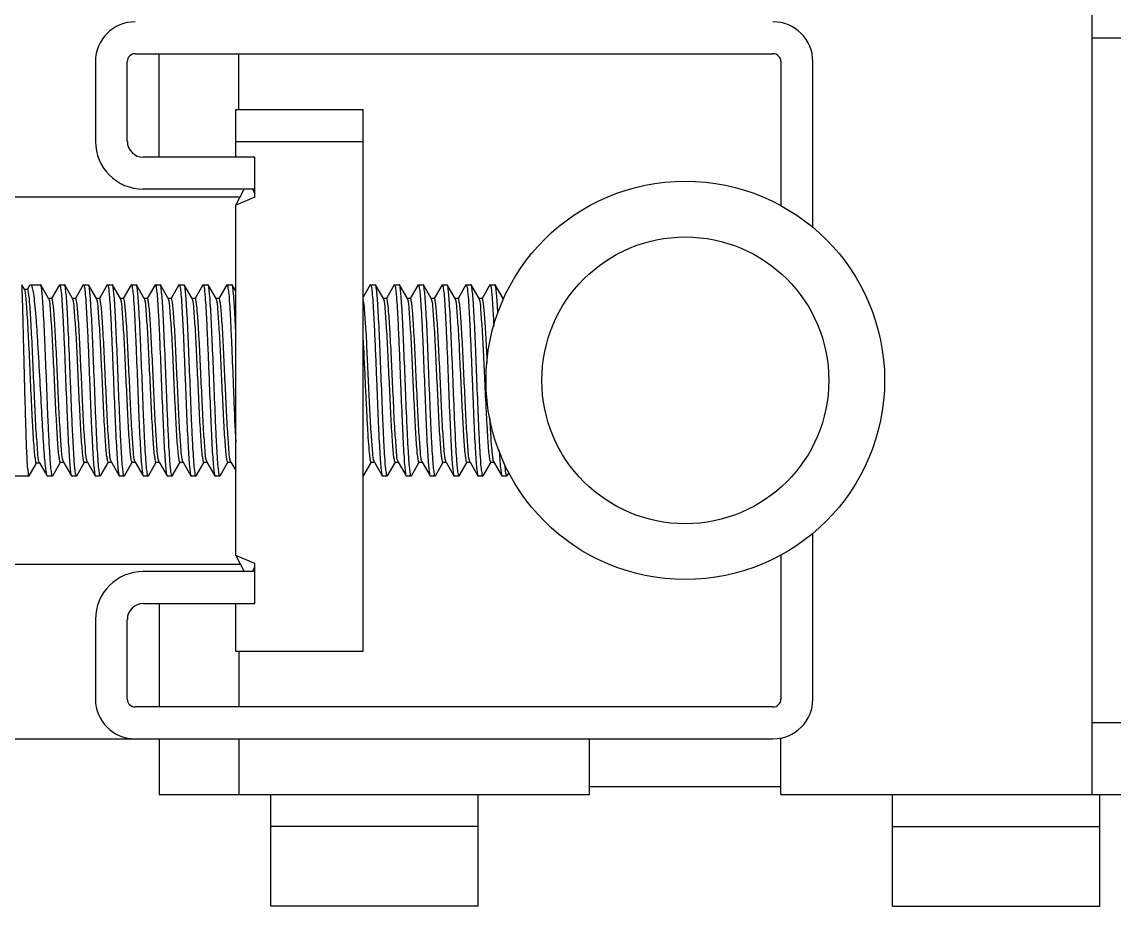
# Model space of a CAD drawing. Extents: x 185245 to 1992634, y -19957 to 755165.
# Drawn here: x 1878387.3 to 1878699.2, y 577332.3 to 577585 of the extents above; entities that cross this region are included whole.
import ezdxf

# ---------------------------------------------------------------- set-up
doc = ezdxf.new("R2010")
doc.units = 0
doc.header["$LTSCALE"] = 1000
doc.header["$MEASUREMENT"] = 0
doc.layers.add('02___PRT_ALL_AXES', color=7, linetype='Continuous')

msp = doc.modelspace()

# ---------------------------------------------------------------- linework, layer by layer
at = {"color": 7, "linetype": 'Continuous'}
for p, q in [((1878692.87, 577600.9), (1878692.87, 577364.13)), ((1878692.87, 577580.41), (1878813.53, 577580.41)), ((1878419.67, 577575.85), (1878601.8, 577575.85)), ((1878426.5, 577546.26), (1878426.5, 577575.85)), ((1878449.27, 577559.92), (1878449.27, 577575.85)), ((1878408.29, 577573.58), (1878408.29, 577550.81)), ((1878417.39, 577550.81), (1878417.39, 577573.58)), ((1878604.08, 577573.58), (1878604.08, 577532.35)), ((1878613.19, 577526.14), (1878613.19, 577573.58)), ((1878448.36, 577546.26), (1878448.36, 577550.81)), ((1878453.82, 577546.26), (1878421.95, 577546.26)), ((1878453.82, 577534.87), (1878453.82, 577546.26)), ((1878453.82, 577537.15), (1878421.95, 577537.15)), ((1878448.36, 577532.6), (1878450.73, 577537.15)), ((1878453.82, 577534.87), (1878448.36, 577532.6)), ((1878453.11, 577537.15), (1878453.82, 577535.78)), ((1878448.36, 577432.42), (1878448.36, 577532.6)), ((1878388.07, 577508.44), (1878387.27, 577509.83)), ((1878389.5, 577509.61), (1878388.87, 577508.53)), ((1878392.68, 577509.77), (1878392.61, 577509.83)), ((1878394.93, 577505.89), (1878392.68, 577509.77)), ((1878398, 577509.77), (1878395.76, 577505.91)), ((1878398, 577509.77), (1878398.07, 577509.83)), ((1878399.51, 577509.77), (1878399.44, 577509.83)), ((1878401.76, 577505.89), (1878399.51, 577509.77)), ((1878404.83, 577509.77), (1878402.59, 577505.91)), ((1878404.83, 577509.77), (1878404.9, 577509.83)), ((1878406.34, 577509.77), (1878406.27, 577509.83)), ((1878408.59, 577505.89), (1878406.34, 577509.77)), ((1878411.66, 577509.77), (1878409.42, 577505.91)), ((1878411.66, 577509.77), (1878411.73, 577509.83)), ((1878413.17, 577509.77), (1878413.1, 577509.83)), ((1878415.42, 577505.89), (1878413.17, 577509.77)), ((1878418.49, 577509.77), (1878416.25, 577505.91)), ((1878418.49, 577509.77), (1878418.56, 577509.83)), ((1878420, 577509.77), (1878419.93, 577509.83)), ((1878422.25, 577505.89), (1878420, 577509.77)), ((1878425.32, 577509.77), (1878423.08, 577505.91)), ((1878425.32, 577509.77), (1878425.39, 577509.83)), ((1878426.83, 577509.77), (1878426.76, 577509.83)), ((1878429.08, 577505.89), (1878426.83, 577509.77)), ((1878432.15, 577509.77), (1878429.91, 577505.91)), ((1878432.15, 577509.77), (1878432.22, 577509.83)), ((1878433.66, 577509.77), (1878433.59, 577509.83)), ((1878435.91, 577505.89), (1878433.66, 577509.77)), ((1878438.98, 577509.77), (1878436.74, 577505.91)), ((1878438.98, 577509.77), (1878439.05, 577509.83)), ((1878440.49, 577509.77), (1878440.42, 577509.83)), ((1878442.74, 577505.89), (1878440.49, 577509.77)), ((1878445.81, 577509.77), (1878443.57, 577505.91)), ((1878445.81, 577509.77), (1878445.88, 577509.83)), ((1878447.32, 577509.77), (1878447.25, 577509.83)), ((1878448.36, 577507.98), (1878447.32, 577509.77)), ((1878486.79, 577509.77), (1878484.78, 577506.3)), ((1878486.79, 577509.77), (1878486.86, 577509.83)), ((1878488.3, 577509.77), (1878488.23, 577509.83)), ((1878490.55, 577505.89), (1878488.3, 577509.77)), ((1878493.62, 577509.77), (1878491.38, 577505.91)), ((1878493.62, 577509.77), (1878493.69, 577509.83)), ((1878495.13, 577509.77), (1878495.06, 577509.83)), ((1878497.38, 577505.89), (1878495.13, 577509.77)), ((1878500.45, 577509.77), (1878498.21, 577505.91)), ((1878500.45, 577509.77), (1878500.52, 577509.83)), ((1878501.96, 577509.77), (1878501.89, 577509.83)), ((1878504.21, 577505.89), (1878501.96, 577509.77)), ((1878507.28, 577509.77), (1878505.04, 577505.91)), ((1878507.28, 577509.77), (1878507.35, 577509.83)), ((1878508.79, 577509.77), (1878508.72, 577509.83)), ((1878511.04, 577505.89), (1878508.79, 577509.77)), ((1878514.11, 577509.77), (1878511.87, 577505.91)), ((1878514.11, 577509.77), (1878514.18, 577509.83)), ((1878515.62, 577509.77), (1878515.55, 577509.83)), ((1878517.87, 577505.89), (1878515.62, 577509.77)), ((1878520.94, 577509.77), (1878518.7, 577505.91)), ((1878520.94, 577509.77), (1878521.01, 577509.83)), ((1878522.45, 577509.77), (1878522.38, 577509.83)), ((1878524.7, 577505.89), (1878522.45, 577509.77)), ((1878388.9, 577508.51), (1878388.03, 577508.51)), ((1878394.97, 577505.81), (1878394.93, 577505.89)), ((1878395.8, 577505.89), (1878394.93, 577505.89)), ((1878395.03, 577505.69), (1878394.97, 577505.81)), ((1878401.8, 577505.81), (1878401.76, 577505.89)), ((1878402.63, 577505.89), (1878401.76, 577505.89)), ((1878401.84, 577505.74), (1878401.8, 577505.81)), ((1878408.63, 577505.81), (1878408.59, 577505.89)), ((1878409.46, 577505.89), (1878408.59, 577505.89)), ((1878408.68, 577505.7), (1878408.63, 577505.81)), ((1878415.46, 577505.81), (1878415.42, 577505.89)), ((1878416.29, 577505.89), (1878415.42, 577505.89)), ((1878415.53, 577505.64), (1878415.46, 577505.81)), ((1878422.29, 577505.81), (1878422.25, 577505.89)), ((1878423.12, 577505.89), (1878422.25, 577505.89)), ((1878422.35, 577505.69), (1878422.29, 577505.81)), ((1878429.12, 577505.81), (1878429.08, 577505.89)), ((1878429.95, 577505.89), (1878429.08, 577505.89)), ((1878429.16, 577505.74), (1878429.12, 577505.81)), ((1878435.95, 577505.81), (1878435.91, 577505.89)), ((1878436.78, 577505.89), (1878435.91, 577505.89)), ((1878436, 577505.7), (1878435.95, 577505.81)), ((1878442.78, 577505.81), (1878442.74, 577505.89)), ((1878443.61, 577505.89), (1878442.74, 577505.89)), ((1878442.85, 577505.64), (1878442.78, 577505.81)), ((1878490.59, 577505.81), (1878490.55, 577505.89)), ((1878491.42, 577505.89), (1878490.55, 577505.89)), ((1878490.64, 577505.7), (1878490.59, 577505.81)), ((1878497.42, 577505.81), (1878497.38, 577505.89)), ((1878498.25, 577505.89), (1878497.38, 577505.89)), ((1878497.49, 577505.64), (1878497.42, 577505.81)), ((1878505.08, 577505.89), (1878504.21, 577505.89)), ((1878504.25, 577505.81), (1878504.21, 577505.89)), ((1878504.31, 577505.69), (1878504.25, 577505.81)), ((1878511.91, 577505.89), (1878511.04, 577505.89)), ((1878511.08, 577505.81), (1878511.04, 577505.89)), ((1878511.12, 577505.74), (1878511.08, 577505.81)), ((1878518.74, 577505.89), (1878517.87, 577505.89)), ((1878517.91, 577505.81), (1878517.87, 577505.89)), ((1878517.96, 577505.7), (1878517.91, 577505.81)), ((1878524.96, 577505.89), (1878524.7, 577505.89)), ((1878524.74, 577505.81), (1878524.7, 577505.89)), ((1878524.81, 577505.64), (1878524.74, 577505.81)), ((1878399.12, 577459.21), (1878399.05, 577459.38)), ((1878426.44, 577459.21), (1878426.37, 577459.38)), ((1878508.4, 577459.21), (1878508.33, 577459.38)), ((1878389.38, 577455.24), (1878391.49, 577458.88)), ((1878391.46, 577458.9), (1878392.32, 577458.9)), ((1878392.26, 577459.01), (1878392.24, 577459.06)), ((1878392.28, 577458.97), (1878392.26, 577459.01)), ((1878392.28, 577458.97), (1878394.42, 577455.28)), ((1878396.1, 577455.26), (1878398.33, 577459.12)), ((1878398.3, 577459.13), (1878399.17, 577459.13)), ((1878399.12, 577459.21), (1878399.17, 577459.13)), ((1878399.17, 577459.13), (1878401.41, 577455.26)), ((1878402.93, 577455.26), (1878405.16, 577459.12)), ((1878405.13, 577459.13), (1878406, 577459.13)), ((1878405.95, 577459.21), (1878405.9, 577459.32)), ((1878405.95, 577459.21), (1878406, 577459.13)), ((1878406, 577459.13), (1878408.24, 577455.26)), ((1878409.76, 577455.26), (1878411.99, 577459.12)), ((1878411.96, 577459.13), (1878412.83, 577459.13)), ((1878412.78, 577459.21), (1878412.75, 577459.28)), ((1878412.78, 577459.21), (1878412.83, 577459.13)), ((1878412.83, 577459.13), (1878415.07, 577455.26)), ((1878416.59, 577455.26), (1878418.82, 577459.12)), ((1878418.79, 577459.13), (1878419.66, 577459.13)), ((1878419.61, 577459.21), (1878419.56, 577459.33)), ((1878419.61, 577459.21), (1878419.66, 577459.13)), ((1878419.66, 577459.13), (1878421.9, 577455.26)), ((1878423.42, 577455.26), (1878425.65, 577459.12)), ((1878425.62, 577459.13), (1878426.49, 577459.13)), ((1878426.44, 577459.21), (1878426.49, 577459.13)), ((1878426.49, 577459.13), (1878428.73, 577455.26)), ((1878430.25, 577455.26), (1878432.48, 577459.12)), ((1878432.45, 577459.13), (1878433.32, 577459.13)), ((1878433.27, 577459.21), (1878433.22, 577459.32)), ((1878433.27, 577459.21), (1878433.32, 577459.13)), ((1878433.32, 577459.13), (1878435.56, 577455.26)), ((1878437.08, 577455.26), (1878439.31, 577459.12)), ((1878439.28, 577459.13), (1878440.15, 577459.13)), ((1878440.1, 577459.21), (1878440.07, 577459.28)), ((1878440.1, 577459.21), (1878440.15, 577459.13)), ((1878440.15, 577459.13), (1878442.39, 577455.26)), ((1878443.91, 577455.26), (1878446.14, 577459.12)), ((1878446.11, 577459.13), (1878446.98, 577459.13)), ((1878446.93, 577459.21), (1878446.88, 577459.33)), ((1878446.93, 577459.21), (1878446.98, 577459.13)), ((1878446.98, 577459.13), (1878448.36, 577456.75)), ((1878484.89, 577455.26), (1878487.12, 577459.12)), ((1878487.09, 577459.13), (1878487.96, 577459.13)), ((1878487.91, 577459.21), (1878487.86, 577459.32)), ((1878487.91, 577459.21), (1878487.96, 577459.13)), ((1878487.96, 577459.13), (1878490.2, 577455.26)), ((1878491.72, 577455.26), (1878493.95, 577459.12)), ((1878493.92, 577459.13), (1878494.79, 577459.13)), ((1878494.74, 577459.21), (1878494.71, 577459.28)), ((1878494.74, 577459.21), (1878494.79, 577459.13)), ((1878494.79, 577459.13), (1878497.03, 577455.26)), ((1878498.55, 577455.26), (1878500.78, 577459.12)), ((1878500.75, 577459.13), (1878501.62, 577459.13)), ((1878501.57, 577459.21), (1878501.52, 577459.33)), ((1878501.57, 577459.21), (1878501.62, 577459.13)), ((1878501.62, 577459.13), (1878503.86, 577455.26)), ((1878505.38, 577455.26), (1878507.61, 577459.12)), ((1878507.58, 577459.13), (1878508.45, 577459.13)), ((1878508.4, 577459.21), (1878508.45, 577459.13)), ((1878508.45, 577459.13), (1878510.69, 577455.26)), ((1878512.21, 577455.26), (1878514.44, 577459.12)), ((1878514.41, 577459.13), (1878515.28, 577459.13)), ((1878515.23, 577459.21), (1878515.18, 577459.32)), ((1878515.23, 577459.21), (1878515.28, 577459.13)), ((1878515.28, 577459.13), (1878517.52, 577455.26)), ((1878519.04, 577455.26), (1878521.27, 577459.12)), ((1878521.24, 577459.13), (1878522.11, 577459.13)), ((1878522.06, 577459.21), (1878522.03, 577459.28)), ((1878522.06, 577459.21), (1878522.11, 577459.13)), ((1878522.11, 577459.13), (1878524.35, 577455.26)), ((1878389.38, 577455.24), (1878389.33, 577455.19)), ((1878394.42, 577455.28), (1878394.52, 577455.19)), ((1878396.1, 577455.26), (1878396.02, 577455.19)), ((1878401.41, 577455.26), (1878401.49, 577455.19)), ((1878402.93, 577455.26), (1878402.85, 577455.19)), ((1878408.24, 577455.26), (1878408.32, 577455.19)), ((1878409.76, 577455.26), (1878409.68, 577455.19)), ((1878415.07, 577455.26), (1878415.15, 577455.19)), ((1878416.59, 577455.26), (1878416.51, 577455.19)), ((1878421.9, 577455.26), (1878421.98, 577455.19)), ((1878423.42, 577455.26), (1878423.34, 577455.19)), ((1878428.73, 577455.26), (1878428.81, 577455.19)), ((1878430.25, 577455.26), (1878430.17, 577455.19)), ((1878435.56, 577455.26), (1878435.64, 577455.19)), ((1878437.08, 577455.26), (1878437, 577455.19)), ((1878442.39, 577455.26), (1878442.47, 577455.19)), ((1878443.91, 577455.26), (1878443.83, 577455.19)), ((1878484.81, 577455.19), (1878484.78, 577455.2)), ((1878484.89, 577455.26), (1878484.81, 577455.19)), ((1878490.2, 577455.26), (1878490.28, 577455.19)), ((1878491.72, 577455.26), (1878491.64, 577455.19)), ((1878497.03, 577455.26), (1878497.11, 577455.19)), ((1878498.55, 577455.26), (1878498.47, 577455.19)), ((1878503.86, 577455.26), (1878503.94, 577455.19)), ((1878505.38, 577455.26), (1878505.3, 577455.19)), ((1878510.69, 577455.26), (1878510.77, 577455.19)), ((1878512.21, 577455.26), (1878512.13, 577455.19)), ((1878517.52, 577455.26), (1878517.6, 577455.19)), ((1878519.04, 577455.26), (1878518.96, 577455.19)), ((1878524.35, 577455.26), (1878524.43, 577455.19)), ((1878525.87, 577455.26), (1878525.79, 577455.19)), ((1878525.87, 577455.26), (1878526.41, 577456.2)), ((1878613.19, 577391.45), (1878613.19, 577438.88)), ((1878453.82, 577430.15), (1878448.36, 577432.42)), ((1878448.36, 577432.42), (1878450.73, 577427.87)), ((1878604.08, 577432.67), (1878604.08, 577391.45)), ((1878453.11, 577427.87), (1878453.82, 577429.24)), ((1878453.82, 577418.76), (1878453.82, 577430.15)), ((1878453.82, 577427.87), (1878421.95, 577427.87)), ((1878421.95, 577418.76), (1878453.82, 577418.76)), ((1878426.5, 577418.76), (1878426.5, 577389.17)), ((1878448.36, 577405.1), (1878448.36, 577418.76)), ((1878408.29, 577414.21), (1878408.29, 577391.45)), ((1878417.39, 577391.45), (1878417.39, 577414.21)), ((1878449.27, 577405.1), (1878449.27, 577389.17)), ((1878601.8, 577389.17), (1878419.67, 577389.17)), ((1878813.53, 577384.62), (1878692.87, 577384.62)), ((1878217.05, 577380.06), (1878601.8, 577380.06)), ((1878426.5, 577380.06), (1878426.5, 577364.13)), ((1878449.27, 577380.06), (1878449.27, 577364.13)), ((1878604.08, 577366.4), (1878549.44, 577366.4)), ((1878426.5, 577364.13), (1878549.44, 577364.13)), ((1878458.37, 577332.25), (1878458.37, 577364.13)), ((1878517.57, 577332.25), (1878517.57, 577364.13)), ((1878604.08, 577364.13), (1878813.53, 577364.13)), ((1878635.95, 577332.25), (1878635.95, 577364.13)), ((1878695.15, 577332.25), (1878695.15, 577364.13)), ((1878517.57, 577355.02), (1878458.37, 577355.02)), ((1878635.95, 577355.02), (1878695.15, 577355.02)), ((1878517.57, 577332.25), (1878458.37, 577332.25)), ((1878635.95, 577332.25), (1878695.15, 577332.25))]:
    msp.add_line(p, q, dxfattribs=at)
at = {"color": 0}
for p, q in [((1878371.86, 577534.96), (1878449.64, 577534.96)), ((1878371.86, 577429.96), (1878449.64, 577429.96))]:
    msp.add_line(p, q, dxfattribs=at)
at = {"color": 7, "linetype": 'Continuous'}
for centre, radius, start, end in [((1878419.67, 577573.58), 11.38, 90, 180), ((1878601.8, 577573.58), 11.38, 0, 90), ((1878419.67, 577573.58), 2.28, 90, 180), ((1878601.8, 577573.58), 2.28, 0, 90), ((1878421.95, 577550.81), 13.66, 180, 270), ((1878421.95, 577550.81), 4.55, 180, 270), ((1878421.95, 577414.21), 13.66, 90, 180), ((1878421.95, 577414.21), 4.55, 90, 180), ((1878419.67, 577391.45), 11.38, 180, 270), ((1878419.67, 577391.45), 2.28, 180, 270), ((1878601.8, 577391.45), 11.38, 270, 0), ((1878601.8, 577391.45), 2.28, 270, 0)]:
    msp.add_arc(centre, radius, start, end, dxfattribs=at)
for points, knots in [([(1878388.06, 577482.51), (1878387.97, 577485.96), (1878387.85, 577490.98), (1878387.69, 577497.36), (1878387.6, 577501.44), (1878387.48, 577504.78), (1878387.47, 577507.33), (1878387.27, 577508.86), (1878387.37, 577509.65), (1878387.27, 577509.83)], [0, 0, 0, 0, 0.378979, 0.550574, 0.701439, 0.825899, 0.919266, 0.978026, 1, 1, 1, 1]), ([(1878389.5, 577509.61), (1878389.54, 577509.67), (1878389.6, 577509.77), (1878389.71, 577509.83), (1878389.75, 577509.83)], [0, 0, 0, 0, 0.60461, 1, 1, 1, 1]), ([(1878389.75, 577509.83), (1878389.97, 577509.83), (1878390.26, 577508.87), (1878390.54, 577507.53), (1878390.87, 577504.91), (1878391.18, 577501.6), (1878391.49, 577497.5), (1878391.91, 577491.06), (1878392.19, 577486), (1878392.38, 577482.51)], [0, 0, 0, 0, 0.023288, 0.081106, 0.17351, 0.297357, 0.448037, 0.619843, 1, 1, 1, 1]), ([(1878394.32, 577482.51), (1878394.18, 577485.85), (1878393.93, 577492.06), (1878393.61, 577499.42), (1878393.31, 577504.29), (1878393.14, 577506.9), (1878392.92, 577508.62), (1878392.83, 577509.52), (1878392.68, 577509.77)], [0, 0, 0, 0, 0.366988, 0.682925, 0.807584, 0.903955, 0.968736, 1, 1, 1, 1]), ([(1878398.07, 577509.83), (1878398.26, 577509.83), (1878398.29, 577508.78), (1878398.59, 577507.56), (1878398.72, 577504.88), (1878398.95, 577501.6), (1878399.15, 577497.49), (1878399.44, 577491.06), (1878399.64, 577486), (1878399.78, 577482.51)], [0, 0, 0, 0, 0.020674, 0.077922, 0.170354, 0.294552, 0.445782, 0.618271, 1, 1, 1, 1]), ([(1878401.15, 577482.51), (1878401.01, 577485.85), (1878400.76, 577492.06), (1878400.44, 577499.42), (1878400.14, 577504.29), (1878399.97, 577506.9), (1878399.75, 577508.62), (1878399.66, 577509.52), (1878399.51, 577509.77)], [0, 0, 0, 0, 0.366992, 0.68293, 0.807585, 0.903954, 0.968736, 1, 1, 1, 1]), ([(1878404.9, 577509.83), (1878405.2, 577509.35), (1878405.27, 577508.15), (1878405.51, 577505.91), (1878405.69, 577503.05), (1878405.88, 577499.63), (1878406.09, 577495.06), (1878406.34, 577489.36), (1878406.52, 577484.79), (1878406.61, 577482.51)], [0, 0, 0, 0, 0.062069, 0.124628, 0.24966, 0.374704, 0.499766, 0.749882, 1, 1, 1, 1]), ([(1878407.98, 577482.51), (1878407.84, 577485.85), (1878407.59, 577492.06), (1878407.27, 577499.42), (1878406.97, 577504.29), (1878406.8, 577506.9), (1878406.58, 577508.62), (1878406.49, 577509.52), (1878406.34, 577509.77)], [0, 0, 0, 0, 0.366986, 0.682927, 0.807583, 0.903951, 0.968734, 1, 1, 1, 1]), ([(1878411.73, 577509.83), (1878412.02, 577509.34), (1878412.11, 577508.15), (1878412.34, 577505.91), (1878412.52, 577503.05), (1878412.71, 577499.63), (1878412.92, 577495.06), (1878413.17, 577489.36), (1878413.35, 577484.79), (1878413.44, 577482.51)], [0, 0, 0, 0, 0.062073, 0.124647, 0.249672, 0.374715, 0.499775, 0.749887, 1, 1, 1, 1]), ([(1878414.81, 577482.51), (1878414.67, 577485.85), (1878414.42, 577492.06), (1878414.1, 577499.42), (1878413.8, 577504.29), (1878413.63, 577506.9), (1878413.41, 577508.62), (1878413.32, 577509.52), (1878413.17, 577509.77)], [0, 0, 0, 0, 0.366981, 0.68292, 0.80758, 0.903952, 0.968734, 1, 1, 1, 1]), ([(1878418.56, 577509.83), (1878418.75, 577509.83), (1878418.78, 577508.78), (1878419.08, 577507.56), (1878419.21, 577504.88), (1878419.44, 577501.6), (1878419.64, 577497.49), (1878419.93, 577491.06), (1878420.13, 577486), (1878420.27, 577482.51)], [0, 0, 0, 0, 0.020675, 0.077925, 0.170358, 0.294556, 0.445789, 0.618278, 1, 1, 1, 1]), ([(1878421.64, 577482.51), (1878421.5, 577485.85), (1878421.25, 577492.06), (1878420.93, 577499.42), (1878420.63, 577504.29), (1878420.46, 577506.9), (1878420.24, 577508.62), (1878420.15, 577509.52), (1878420, 577509.77)], [0, 0, 0, 0, 0.366988, 0.682925, 0.807584, 0.903955, 0.968736, 1, 1, 1, 1]), ([(1878425.39, 577509.83), (1878425.58, 577509.83), (1878425.61, 577508.78), (1878425.91, 577507.56), (1878426.04, 577504.88), (1878426.27, 577501.6), (1878426.47, 577497.49), (1878426.76, 577491.06), (1878426.96, 577486), (1878427.1, 577482.51)], [0, 0, 0, 0, 0.020674, 0.077922, 0.170354, 0.294552, 0.445782, 0.618271, 1, 1, 1, 1]), ([(1878428.47, 577482.51), (1878428.33, 577485.85), (1878428.08, 577492.06), (1878427.76, 577499.42), (1878427.46, 577504.29), (1878427.29, 577506.9), (1878427.07, 577508.62), (1878426.98, 577509.52), (1878426.83, 577509.77)], [0, 0, 0, 0, 0.366992, 0.68293, 0.807585, 0.903954, 0.968736, 1, 1, 1, 1]), ([(1878432.22, 577509.83), (1878432.52, 577509.35), (1878432.59, 577508.15), (1878432.83, 577505.91), (1878433.01, 577503.05), (1878433.2, 577499.63), (1878433.41, 577495.06), (1878433.66, 577489.36), (1878433.84, 577484.79), (1878433.93, 577482.51)], [0, 0, 0, 0, 0.062069, 0.124628, 0.24966, 0.374704, 0.499766, 0.749882, 1, 1, 1, 1]), ([(1878435.3, 577482.51), (1878435.16, 577485.85), (1878434.91, 577492.06), (1878434.59, 577499.42), (1878434.29, 577504.29), (1878434.12, 577506.9), (1878433.9, 577508.62), (1878433.81, 577509.52), (1878433.66, 577509.77)], [0, 0, 0, 0, 0.366986, 0.682927, 0.807583, 0.903951, 0.968734, 1, 1, 1, 1]), ([(1878439.05, 577509.83), (1878439.34, 577509.34), (1878439.43, 577508.15), (1878439.66, 577505.91), (1878439.84, 577503.05), (1878440.03, 577499.63), (1878440.24, 577495.06), (1878440.49, 577489.36), (1878440.67, 577484.79), (1878440.76, 577482.51)], [0, 0, 0, 0, 0.062073, 0.124647, 0.249672, 0.374715, 0.499775, 0.749887, 1, 1, 1, 1]), ([(1878442.13, 577482.51), (1878441.99, 577485.85), (1878441.74, 577492.06), (1878441.42, 577499.42), (1878441.12, 577504.29), (1878440.95, 577506.9), (1878440.73, 577508.62), (1878440.64, 577509.52), (1878440.49, 577509.77)], [0, 0, 0, 0, 0.366981, 0.68292, 0.80758, 0.903952, 0.968734, 1, 1, 1, 1]), ([(1878445.88, 577509.83), (1878446.07, 577509.83), (1878446.1, 577508.78), (1878446.4, 577507.56), (1878446.53, 577504.88), (1878446.76, 577501.6), (1878446.96, 577497.49), (1878447.25, 577491.06), (1878447.45, 577486), (1878447.59, 577482.51)], [0, 0, 0, 0, 0.020675, 0.077925, 0.170358, 0.294556, 0.445789, 0.618278, 1, 1, 1, 1]), ([(1878448.36, 577496.82), (1878448.28, 577498.52), (1878448.11, 577501.53), (1878447.92, 577505.47), (1878447.6, 577508.04), (1878447.53, 577509.41), (1878447.32, 577509.77)], [0, 0, 0, 0, 0.391041, 0.698389, 0.904948, 1, 1, 1, 1]), ([(1878486.86, 577509.83), (1878487.16, 577509.35), (1878487.23, 577508.15), (1878487.47, 577505.91), (1878487.65, 577503.05), (1878487.84, 577499.63), (1878488.05, 577495.06), (1878488.3, 577489.36), (1878488.48, 577484.79), (1878488.57, 577482.51)], [0, 0, 0, 0, 0.062069, 0.124628, 0.24966, 0.374704, 0.499766, 0.749882, 1, 1, 1, 1]), ([(1878489.94, 577482.51), (1878489.8, 577485.85), (1878489.55, 577492.06), (1878489.23, 577499.42), (1878488.93, 577504.29), (1878488.76, 577506.9), (1878488.54, 577508.62), (1878488.45, 577509.52), (1878488.3, 577509.77)], [0, 0, 0, 0, 0.366986, 0.682927, 0.807583, 0.903951, 0.968734, 1, 1, 1, 1]), ([(1878493.69, 577509.83), (1878493.98, 577509.34), (1878494.07, 577508.15), (1878494.3, 577505.91), (1878494.48, 577503.05), (1878494.67, 577499.63), (1878494.88, 577495.06), (1878495.13, 577489.36), (1878495.31, 577484.79), (1878495.4, 577482.51)], [0, 0, 0, 0, 0.062073, 0.124647, 0.249672, 0.374715, 0.499775, 0.749887, 1, 1, 1, 1]), ([(1878496.77, 577482.51), (1878496.63, 577485.85), (1878496.38, 577492.06), (1878496.06, 577499.42), (1878495.76, 577504.29), (1878495.59, 577506.9), (1878495.37, 577508.62), (1878495.28, 577509.52), (1878495.13, 577509.77)], [0, 0, 0, 0, 0.366981, 0.68292, 0.80758, 0.903952, 0.968734, 1, 1, 1, 1]), ([(1878500.52, 577509.83), (1878500.71, 577509.83), (1878500.74, 577508.78), (1878501.04, 577507.56), (1878501.17, 577504.88), (1878501.4, 577501.6), (1878501.6, 577497.49), (1878501.89, 577491.06), (1878502.09, 577486), (1878502.23, 577482.51)], [0, 0, 0, 0, 0.020675, 0.077925, 0.170358, 0.294556, 0.445789, 0.618278, 1, 1, 1, 1]), ([(1878503.6, 577482.51), (1878503.46, 577485.85), (1878503.21, 577492.06), (1878502.89, 577499.42), (1878502.59, 577504.29), (1878502.42, 577506.9), (1878502.2, 577508.62), (1878502.11, 577509.52), (1878501.96, 577509.77)], [0, 0, 0, 0, 0.366988, 0.682925, 0.807584, 0.903955, 0.968736, 1, 1, 1, 1]), ([(1878507.35, 577509.83), (1878507.54, 577509.83), (1878507.57, 577508.78), (1878507.87, 577507.56), (1878508, 577504.88), (1878508.23, 577501.6), (1878508.43, 577497.49), (1878508.72, 577491.06), (1878508.92, 577486), (1878509.06, 577482.51)], [0, 0, 0, 0, 0.020674, 0.077922, 0.170354, 0.294552, 0.445782, 0.618271, 1, 1, 1, 1]), ([(1878510.43, 577482.51), (1878510.29, 577485.85), (1878510.04, 577492.06), (1878509.72, 577499.42), (1878509.42, 577504.29), (1878509.25, 577506.9), (1878509.03, 577508.62), (1878508.94, 577509.52), (1878508.79, 577509.77)], [0, 0, 0, 0, 0.366992, 0.68293, 0.807585, 0.903954, 0.968736, 1, 1, 1, 1]), ([(1878514.18, 577509.83), (1878514.48, 577509.35), (1878514.55, 577508.15), (1878514.79, 577505.91), (1878514.97, 577503.05), (1878515.16, 577499.63), (1878515.37, 577495.06), (1878515.62, 577489.36), (1878515.8, 577484.79), (1878515.89, 577482.51)], [0, 0, 0, 0, 0.062069, 0.124628, 0.24966, 0.374704, 0.499766, 0.749882, 1, 1, 1, 1]), ([(1878517.26, 577482.51), (1878517.12, 577485.85), (1878516.87, 577492.06), (1878516.55, 577499.42), (1878516.25, 577504.29), (1878516.08, 577506.9), (1878515.86, 577508.62), (1878515.77, 577509.52), (1878515.62, 577509.77)], [0, 0, 0, 0, 0.366986, 0.682927, 0.807583, 0.903951, 0.968734, 1, 1, 1, 1]), ([(1878521.01, 577509.83), (1878521.26, 577509.41), (1878521.39, 577508.38), (1878521.55, 577506.43), (1878521.83, 577502.95), (1878521.97, 577499.98), (1878522.06, 577498)], [0, 0, 0, 0, 0.124099, 0.249608, 0.499549, 1, 1, 1, 1]), ([(1878523.25, 577501.59), (1878523.19, 577502.66), (1878523.07, 577504.57), (1878522.9, 577507.04), (1878522.68, 577508.67), (1878522.59, 577509.53), (1878522.45, 577509.77)], [0, 0, 0, 0, 0.393102, 0.696629, 0.900807, 1, 1, 1, 1]), ([(1878391.46, 577458.9), (1878391.28, 577458.9), (1878391.2, 577459.84), (1878390.95, 577460.96), (1878390.78, 577463.36), (1878390.56, 577466.31), (1878390.36, 577469.99), (1878390.06, 577475.73), (1878389.73, 577483.34), (1878389.33, 577492.18), (1878389, 577498.97), (1878388.7, 577503.44), (1878388.53, 577505.82), (1878388.31, 577507.39), (1878388.21, 577508.21), (1878388.07, 577508.44)], [0, 0, 0, 0, 0.01052, 0.0391, 0.08506, 0.146619, 0.22135, 0.306335, 0.493724, 0.680808, 0.840683, 0.903326, 0.951582, 0.984032, 1, 1, 1, 1]), ([(1878392.24, 577459.06), (1878391.88, 577459.96), (1878391.8, 577463.03), (1878391.26, 577468.74), (1878390.95, 577476.69), (1878390.53, 577485.56), (1878390.21, 577493), (1878389.92, 577498.45), (1878389.73, 577501.86), (1878389.52, 577504.54), (1878389.36, 577506.69), (1878389.14, 577507.69), (1878389.06, 577508.51), (1878388.9, 577508.51)], [0, 0, 0, 0, 0.058667, 0.181398, 0.349542, 0.537959, 0.719317, 0.799263, 0.868346, 0.924327, 0.965497, 0.990759, 1, 1, 1, 1]), ([(1878398.3, 577459.13), (1878398.15, 577459.13), (1878398.05, 577459.95), (1878397.83, 577460.93), (1878397.67, 577463.03), (1878397.46, 577465.64), (1878397.26, 577468.91), (1878396.99, 577474.08), (1878396.66, 577481.07), (1878396.26, 577489.34), (1878395.94, 577496.68), (1878395.47, 577501.98), (1878395.34, 577504.82), (1878395.03, 577505.69)], [0, 0, 0, 0, 0.009862, 0.036422, 0.079279, 0.137007, 0.207601, 0.288584, 0.470051, 0.656062, 0.820625, 0.940784, 1, 1, 1, 1]), ([(1878399.05, 577459.38), (1878398.76, 577460.3), (1878398.6, 577463.18), (1878398.15, 577468.55), (1878397.82, 577475.89), (1878397.43, 577484.14), (1878397.1, 577491.08), (1878396.83, 577496.21), (1878396.63, 577499.45), (1878396.43, 577502.03), (1878396.26, 577504.11), (1878396.04, 577505.09), (1878395.95, 577505.89), (1878395.8, 577505.89)], [0, 0, 0, 0, 0.06161, 0.183132, 0.347991, 0.533432, 0.713816, 0.794195, 0.864212, 0.921438, 0.963906, 0.990221, 1, 1, 1, 1]), ([(1878405.13, 577459.13), (1878404.97, 577459.13), (1878404.88, 577459.96), (1878404.66, 577460.95), (1878404.49, 577463.08), (1878404.28, 577465.71), (1878404.09, 577469.01), (1878403.81, 577474.23), (1878403.49, 577481.26), (1878403.08, 577489.55), (1878402.77, 577496.89), (1878402.26, 577502.12), (1878402.17, 577504.92), (1878401.84, 577505.74)], [0, 0, 0, 0, 0.009951, 0.036772, 0.080043, 0.138305, 0.209512, 0.291137, 0.473755, 0.660367, 0.824608, 0.943318, 1, 1, 1, 1]), ([(1878405.9, 577459.32), (1878405.59, 577460.18), (1878405.47, 577463.01), (1878404.98, 577468.29), (1878404.67, 577475.63), (1878404.26, 577483.91), (1878403.94, 577490.91), (1878403.66, 577496.09), (1878403.47, 577499.37), (1878403.26, 577501.98), (1878403.1, 577504.08), (1878402.87, 577505.07), (1878402.78, 577505.89), (1878402.63, 577505.89)], [0, 0, 0, 0, 0.058624, 0.178444, 0.342933, 0.529084, 0.71082, 0.791953, 0.86269, 0.920543, 0.963496, 0.990117, 1, 1, 1, 1]), ([(1878411.96, 577459.13), (1878411.81, 577459.13), (1878411.71, 577459.95), (1878411.49, 577460.94), (1878411.33, 577463.04), (1878411.12, 577465.65), (1878410.92, 577468.94), (1878410.64, 577474.12), (1878410.32, 577481.11), (1878409.92, 577489.39), (1878409.6, 577496.73), (1878409.12, 577502.01), (1878409, 577504.85), (1878408.68, 577505.7)], [0, 0, 0, 0, 0.009883, 0.036504, 0.079457, 0.13731, 0.208047, 0.28918, 0.470916, 0.657067, 0.821556, 0.941376, 1, 1, 1, 1]), ([(1878412.75, 577459.28), (1878412.41, 577460.1), (1878412.32, 577462.91), (1878411.81, 577468.13), (1878411.51, 577475.47), (1878411.1, 577483.77), (1878410.78, 577490.8), (1878410.5, 577496.01), (1878410.3, 577499.32), (1878410.09, 577501.95), (1878409.93, 577504.07), (1878409.7, 577505.07), (1878409.61, 577505.89), (1878409.46, 577505.89)], [0, 0, 0, 0, 0.056682, 0.175392, 0.339633, 0.526245, 0.708863, 0.790488, 0.861695, 0.919957, 0.963228, 0.990049, 1, 1, 1, 1]), ([(1878418.79, 577459.13), (1878418.64, 577459.13), (1878418.54, 577459.94), (1878418.32, 577460.92), (1878418.16, 577462.99), (1878417.95, 577465.57), (1878417.76, 577468.82), (1878417.48, 577473.95), (1878417.16, 577480.89), (1878416.77, 577489.13), (1878416.43, 577496.47), (1878415.98, 577501.84), (1878415.83, 577504.73), (1878415.53, 577505.64)], [0, 0, 0, 0, 0.009779, 0.036094, 0.078562, 0.135788, 0.205805, 0.286184, 0.466568, 0.652009, 0.816868, 0.93839, 1, 1, 1, 1]), ([(1878419.56, 577459.33), (1878419.25, 577460.2), (1878419.12, 577463.04), (1878418.64, 577468.34), (1878418.32, 577475.69), (1878417.92, 577483.96), (1878417.6, 577490.94), (1878417.32, 577496.11), (1878417.13, 577499.38), (1878416.92, 577501.99), (1878416.76, 577504.09), (1878416.53, 577505.08), (1878416.44, 577505.89), (1878416.29, 577505.89)], [0, 0, 0, 0, 0.059216, 0.179375, 0.343938, 0.529949, 0.711416, 0.792399, 0.862993, 0.920721, 0.963578, 0.990138, 1, 1, 1, 1]), ([(1878425.62, 577459.13), (1878425.47, 577459.13), (1878425.37, 577459.95), (1878425.15, 577460.93), (1878424.99, 577463.03), (1878424.78, 577465.64), (1878424.58, 577468.91), (1878424.31, 577474.08), (1878423.98, 577481.07), (1878423.58, 577489.34), (1878423.26, 577496.68), (1878422.79, 577501.98), (1878422.66, 577504.82), (1878422.35, 577505.69)], [0, 0, 0, 0, 0.009862, 0.036422, 0.079279, 0.137007, 0.207601, 0.288584, 0.470051, 0.656062, 0.820625, 0.940784, 1, 1, 1, 1]), ([(1878426.37, 577459.38), (1878426.08, 577460.3), (1878425.92, 577463.18), (1878425.47, 577468.55), (1878425.14, 577475.89), (1878424.75, 577484.14), (1878424.42, 577491.08), (1878424.15, 577496.21), (1878423.95, 577499.45), (1878423.75, 577502.03), (1878423.58, 577504.11), (1878423.36, 577505.09), (1878423.27, 577505.89), (1878423.12, 577505.89)], [0, 0, 0, 0, 0.06161, 0.183132, 0.347991, 0.533432, 0.713816, 0.794195, 0.864212, 0.921438, 0.963906, 0.990221, 1, 1, 1, 1]), ([(1878432.45, 577459.13), (1878432.29, 577459.13), (1878432.2, 577459.96), (1878431.98, 577460.95), (1878431.81, 577463.08), (1878431.6, 577465.71), (1878431.41, 577469.01), (1878431.13, 577474.23), (1878430.81, 577481.26), (1878430.4, 577489.55), (1878430.09, 577496.89), (1878429.58, 577502.12), (1878429.49, 577504.92), (1878429.16, 577505.74)], [0, 0, 0, 0, 0.009951, 0.036772, 0.080043, 0.138305, 0.209512, 0.291137, 0.473755, 0.660367, 0.824608, 0.943318, 1, 1, 1, 1]), ([(1878433.22, 577459.32), (1878432.91, 577460.18), (1878432.79, 577463.01), (1878432.3, 577468.29), (1878431.99, 577475.63), (1878431.58, 577483.91), (1878431.26, 577490.91), (1878430.98, 577496.09), (1878430.79, 577499.37), (1878430.58, 577501.98), (1878430.42, 577504.08), (1878430.19, 577505.07), (1878430.1, 577505.89), (1878429.95, 577505.89)], [0, 0, 0, 0, 0.058624, 0.178444, 0.342933, 0.529084, 0.71082, 0.791953, 0.86269, 0.920543, 0.963496, 0.990117, 1, 1, 1, 1]), ([(1878439.28, 577459.13), (1878439.13, 577459.13), (1878439.03, 577459.95), (1878438.81, 577460.94), (1878438.64, 577463.04), (1878438.44, 577465.65), (1878438.24, 577468.94), (1878437.96, 577474.12), (1878437.64, 577481.11), (1878437.24, 577489.39), (1878436.92, 577496.73), (1878436.44, 577502.01), (1878436.32, 577504.85), (1878436, 577505.7)], [0, 0, 0, 0, 0.009883, 0.036504, 0.079457, 0.13731, 0.208047, 0.28918, 0.470916, 0.657067, 0.821556, 0.941376, 1, 1, 1, 1]), ([(1878440.07, 577459.28), (1878439.73, 577460.1), (1878439.64, 577462.91), (1878439.13, 577468.13), (1878438.83, 577475.47), (1878438.42, 577483.77), (1878438.1, 577490.8), (1878437.82, 577496.01), (1878437.62, 577499.32), (1878437.41, 577501.95), (1878437.25, 577504.07), (1878437.02, 577505.07), (1878436.93, 577505.89), (1878436.78, 577505.89)], [0, 0, 0, 0, 0.056682, 0.175392, 0.339633, 0.526245, 0.708863, 0.790488, 0.861695, 0.919957, 0.963228, 0.990049, 1, 1, 1, 1]), ([(1878446.11, 577459.13), (1878445.96, 577459.13), (1878445.86, 577459.94), (1878445.64, 577460.92), (1878445.48, 577462.99), (1878445.27, 577465.57), (1878445.08, 577468.82), (1878444.8, 577473.95), (1878444.48, 577480.89), (1878444.09, 577489.13), (1878443.75, 577496.47), (1878443.3, 577501.84), (1878443.15, 577504.73), (1878442.85, 577505.64)], [0, 0, 0, 0, 0.009779, 0.036094, 0.078562, 0.135788, 0.205805, 0.286184, 0.466568, 0.652009, 0.816868, 0.93839, 1, 1, 1, 1]), ([(1878446.88, 577459.33), (1878446.57, 577460.2), (1878446.44, 577463.04), (1878445.96, 577468.34), (1878445.64, 577475.69), (1878445.24, 577483.96), (1878444.92, 577490.94), (1878444.64, 577496.11), (1878444.45, 577499.38), (1878444.24, 577501.99), (1878444.08, 577504.09), (1878443.85, 577505.08), (1878443.76, 577505.89), (1878443.61, 577505.89)], [0, 0, 0, 0, 0.059216, 0.179375, 0.343938, 0.529949, 0.711416, 0.792399, 0.862993, 0.920721, 0.963578, 0.990138, 1, 1, 1, 1]), ([(1878487.86, 577459.32), (1878487.58, 577460.1), (1878487.44, 577462.66), (1878487, 577467.44), (1878486.69, 577474.16), (1878486.32, 577481.89), (1878485.95, 577489.7), (1878485.62, 577496.62), (1878485.23, 577501.78), (1878485.03, 577504.56), (1878484.78, 577505.5)], [0, 0, 0, 0, 0.053745, 0.162765, 0.3138, 0.48818, 0.6643, 0.82034, 0.936997, 1, 1, 1, 1]), ([(1878493.92, 577459.13), (1878493.77, 577459.13), (1878493.67, 577459.95), (1878493.45, 577460.94), (1878493.28, 577463.04), (1878493.08, 577465.65), (1878492.88, 577468.94), (1878492.6, 577474.12), (1878492.28, 577481.11), (1878491.88, 577489.39), (1878491.56, 577496.73), (1878491.08, 577502.01), (1878490.96, 577504.85), (1878490.64, 577505.7)], [0, 0, 0, 0, 0.009883, 0.036504, 0.079457, 0.13731, 0.208047, 0.28918, 0.470916, 0.657067, 0.821556, 0.941376, 1, 1, 1, 1]), ([(1878494.71, 577459.28), (1878494.37, 577460.1), (1878494.28, 577462.91), (1878493.77, 577468.13), (1878493.47, 577475.47), (1878493.06, 577483.77), (1878492.74, 577490.8), (1878492.46, 577496.01), (1878492.26, 577499.32), (1878492.05, 577501.95), (1878491.89, 577504.07), (1878491.66, 577505.07), (1878491.57, 577505.89), (1878491.42, 577505.89)], [0, 0, 0, 0, 0.056682, 0.175392, 0.339633, 0.526245, 0.708863, 0.790488, 0.861695, 0.919957, 0.963228, 0.990049, 1, 1, 1, 1]), ([(1878500.75, 577459.13), (1878500.6, 577459.13), (1878500.5, 577459.94), (1878500.28, 577460.92), (1878500.12, 577462.99), (1878499.91, 577465.57), (1878499.72, 577468.82), (1878499.44, 577473.95), (1878499.12, 577480.89), (1878498.73, 577489.13), (1878498.39, 577496.47), (1878497.94, 577501.84), (1878497.79, 577504.73), (1878497.49, 577505.64)], [0, 0, 0, 0, 0.009779, 0.036094, 0.078562, 0.135788, 0.205805, 0.286184, 0.466568, 0.652009, 0.816868, 0.93839, 1, 1, 1, 1]), ([(1878501.52, 577459.33), (1878501.21, 577460.2), (1878501.08, 577463.04), (1878500.6, 577468.34), (1878500.28, 577475.69), (1878499.88, 577483.96), (1878499.56, 577490.94), (1878499.28, 577496.11), (1878499.09, 577499.38), (1878498.88, 577501.99), (1878498.72, 577504.09), (1878498.49, 577505.08), (1878498.4, 577505.89), (1878498.25, 577505.89)], [0, 0, 0, 0, 0.059216, 0.179375, 0.343938, 0.529949, 0.711416, 0.792399, 0.862993, 0.920721, 0.963578, 0.990138, 1, 1, 1, 1]), ([(1878507.58, 577459.13), (1878507.43, 577459.13), (1878507.33, 577459.95), (1878507.11, 577460.93), (1878506.95, 577463.03), (1878506.74, 577465.64), (1878506.54, 577468.91), (1878506.26, 577474.08), (1878505.94, 577481.07), (1878505.54, 577489.34), (1878505.22, 577496.68), (1878504.75, 577501.98), (1878504.62, 577504.82), (1878504.31, 577505.69)], [0, 0, 0, 0, 0.009862, 0.036422, 0.079279, 0.137007, 0.207601, 0.288584, 0.470051, 0.656062, 0.820625, 0.940784, 1, 1, 1, 1]), ([(1878508.33, 577459.38), (1878508.04, 577460.3), (1878507.88, 577463.18), (1878507.43, 577468.55), (1878507.1, 577475.89), (1878506.71, 577484.14), (1878506.38, 577491.08), (1878506.11, 577496.21), (1878505.91, 577499.45), (1878505.71, 577502.03), (1878505.54, 577504.11), (1878505.32, 577505.09), (1878505.23, 577505.89), (1878505.08, 577505.89)], [0, 0, 0, 0, 0.06161, 0.183132, 0.347991, 0.533432, 0.713816, 0.794195, 0.864212, 0.921438, 0.963906, 0.990221, 1, 1, 1, 1]), ([(1878514.41, 577459.13), (1878514.25, 577459.13), (1878514.16, 577459.96), (1878513.94, 577460.95), (1878513.77, 577463.08), (1878513.56, 577465.71), (1878513.37, 577469.01), (1878513.09, 577474.23), (1878512.76, 577481.26), (1878512.36, 577489.55), (1878512.05, 577496.89), (1878511.54, 577502.12), (1878511.45, 577504.92), (1878511.12, 577505.74)], [0, 0, 0, 0, 0.009951, 0.036772, 0.080043, 0.138305, 0.209512, 0.291137, 0.473755, 0.660367, 0.824608, 0.943318, 1, 1, 1, 1]), ([(1878515.18, 577459.32), (1878514.87, 577460.18), (1878514.75, 577463.01), (1878514.26, 577468.29), (1878513.95, 577475.63), (1878513.54, 577483.91), (1878513.22, 577490.91), (1878512.94, 577496.09), (1878512.75, 577499.37), (1878512.54, 577501.98), (1878512.38, 577504.08), (1878512.15, 577505.07), (1878512.06, 577505.89), (1878511.91, 577505.89)], [0, 0, 0, 0, 0.058624, 0.178444, 0.342933, 0.529084, 0.71082, 0.791953, 0.86269, 0.920543, 0.963496, 0.990117, 1, 1, 1, 1]), ([(1878519.53, 577482.5), (1878519.4, 577485.25), (1878519.15, 577490.4), (1878518.84, 577497.32), (1878518.39, 577502.26), (1878518.26, 577504.9), (1878517.96, 577505.7)], [0, 0, 0, 0, 0.355598, 0.665454, 0.889721, 1, 1, 1, 1]), ([(1878520.21, 577487.43), (1878520.1, 577489.88), (1878519.92, 577493.39), (1878519.67, 577497.8), (1878519.49, 577500.54), (1878519.31, 577502.7), (1878519.15, 577504.41), (1878518.97, 577505.24), (1878518.86, 577505.89), (1878518.74, 577505.89)], [0, 0, 0, 0, 0.395624, 0.567717, 0.715911, 0.835986, 0.924567, 0.979325, 1, 1, 1, 1]), ([(1878487.09, 577459.13), (1878487.01, 577459.13), (1878486.89, 577459.51), (1878486.77, 577460.05), (1878486.63, 577461.1), (1878486.43, 577463.14), (1878486.19, 577466.54), (1878485.92, 577471.37), (1878485.64, 577476.99), (1878485.27, 577484.87), (1878485, 577490.84), (1878484.78, 577494.76)], [0, 0, 0, 0, 0.007019, 0.024616, 0.053116, 0.09213, 0.198909, 0.337627, 0.49863, 0.670688, 1, 1, 1, 1]), ([(1878389.33, 577455.19), (1878389.14, 577455.19), (1878389.18, 577456.26), (1878388.89, 577457.46), (1878388.81, 577460.14), (1878388.62, 577463.42), (1878388.49, 577467.53), (1878388.28, 577473.96), (1878388.15, 577479.03), (1878388.06, 577482.51)], [0, 0, 0, 0, 0.020229, 0.077353, 0.169761, 0.293996, 0.445316, 0.617937, 1, 1, 1, 1]), ([(1878392.38, 577482.51), (1878392.56, 577479.2), (1878392.89, 577473.02), (1878393.31, 577465.71), (1878393.67, 577460.84), (1878393.88, 577458.22), (1878394.14, 577456.47), (1878394.27, 577455.54), (1878394.42, 577455.28)], [0, 0, 0, 0, 0.364371, 0.67889, 0.80359, 0.900615, 0.966712, 1, 1, 1, 1]), ([(1878396.02, 577455.19), (1878395.83, 577455.19), (1878395.8, 577456.25), (1878395.51, 577457.47), (1878395.37, 577460.14), (1878395.14, 577463.42), (1878394.94, 577467.53), (1878394.65, 577473.96), (1878394.45, 577479.03), (1878394.32, 577482.51)], [0, 0, 0, 0, 0.020675, 0.077925, 0.170358, 0.294556, 0.445789, 0.618278, 1, 1, 1, 1]), ([(1878399.78, 577482.51), (1878399.91, 577479.17), (1878400.16, 577472.96), (1878400.49, 577465.6), (1878400.78, 577460.73), (1878400.95, 577458.12), (1878401.18, 577456.41), (1878401.27, 577455.5), (1878401.41, 577455.26)], [0, 0, 0, 0, 0.366981, 0.682921, 0.807581, 0.903952, 0.968734, 1, 1, 1, 1]), ([(1878402.85, 577455.19), (1878402.56, 577455.68), (1878402.48, 577456.87), (1878402.25, 577459.11), (1878402.07, 577461.98), (1878401.88, 577465.39), (1878401.66, 577469.96), (1878401.42, 577475.66), (1878401.24, 577480.23), (1878401.15, 577482.51)], [0, 0, 0, 0, 0.062073, 0.124647, 0.249671, 0.374714, 0.499774, 0.749886, 1, 1, 1, 1]), ([(1878406.61, 577482.51), (1878406.74, 577479.17), (1878406.99, 577472.96), (1878407.32, 577465.6), (1878407.61, 577460.73), (1878407.78, 577458.12), (1878408.01, 577456.41), (1878408.1, 577455.5), (1878408.24, 577455.26)], [0, 0, 0, 0, 0.366986, 0.682927, 0.807583, 0.903951, 0.968734, 1, 1, 1, 1]), ([(1878409.68, 577455.19), (1878409.49, 577455.19), (1878409.46, 577456.25), (1878409.17, 577457.47), (1878409.03, 577460.14), (1878408.8, 577463.42), (1878408.6, 577467.53), (1878408.31, 577473.96), (1878408.11, 577479.03), (1878407.98, 577482.51)], [0, 0, 0, 0, 0.020673, 0.07792, 0.170352, 0.294545, 0.445773, 0.618265, 1, 1, 1, 1]), ([(1878413.44, 577482.51), (1878413.57, 577479.17), (1878413.82, 577472.96), (1878414.15, 577465.6), (1878414.44, 577460.73), (1878414.61, 577458.12), (1878414.84, 577456.41), (1878414.93, 577455.5), (1878415.07, 577455.26)], [0, 0, 0, 0, 0.366992, 0.68293, 0.807585, 0.903954, 0.968736, 1, 1, 1, 1]), ([(1878416.51, 577455.19), (1878416.32, 577455.19), (1878416.29, 577456.25), (1878416, 577457.47), (1878415.86, 577460.14), (1878415.63, 577463.42), (1878415.43, 577467.53), (1878415.14, 577473.96), (1878414.94, 577479.03), (1878414.81, 577482.51)], [0, 0, 0, 0, 0.020674, 0.077922, 0.170354, 0.294552, 0.445783, 0.618271, 1, 1, 1, 1]), ([(1878420.27, 577482.51), (1878420.4, 577479.17), (1878420.65, 577472.96), (1878420.98, 577465.6), (1878421.27, 577460.73), (1878421.44, 577458.12), (1878421.67, 577456.41), (1878421.76, 577455.5), (1878421.9, 577455.26)], [0, 0, 0, 0, 0.366988, 0.682925, 0.807584, 0.903955, 0.968736, 1, 1, 1, 1]), ([(1878423.34, 577455.19), (1878423.15, 577455.19), (1878423.12, 577456.25), (1878422.83, 577457.47), (1878422.69, 577460.14), (1878422.46, 577463.42), (1878422.26, 577467.53), (1878421.97, 577473.96), (1878421.77, 577479.03), (1878421.64, 577482.51)], [0, 0, 0, 0, 0.020675, 0.077925, 0.170358, 0.294556, 0.445789, 0.618278, 1, 1, 1, 1]), ([(1878427.1, 577482.51), (1878427.23, 577479.17), (1878427.48, 577472.96), (1878427.81, 577465.6), (1878428.1, 577460.73), (1878428.27, 577458.12), (1878428.5, 577456.41), (1878428.59, 577455.5), (1878428.73, 577455.26)], [0, 0, 0, 0, 0.366981, 0.682921, 0.807581, 0.903952, 0.968734, 1, 1, 1, 1]), ([(1878430.17, 577455.19), (1878429.88, 577455.68), (1878429.8, 577456.87), (1878429.57, 577459.11), (1878429.39, 577461.98), (1878429.2, 577465.39), (1878428.98, 577469.96), (1878428.74, 577475.66), (1878428.56, 577480.23), (1878428.47, 577482.51)], [0, 0, 0, 0, 0.062073, 0.124647, 0.249671, 0.374714, 0.499774, 0.749886, 1, 1, 1, 1]), ([(1878433.93, 577482.51), (1878434.06, 577479.17), (1878434.31, 577472.96), (1878434.64, 577465.6), (1878434.93, 577460.73), (1878435.1, 577458.12), (1878435.33, 577456.41), (1878435.42, 577455.5), (1878435.56, 577455.26)], [0, 0, 0, 0, 0.366986, 0.682927, 0.807583, 0.903951, 0.968734, 1, 1, 1, 1]), ([(1878437, 577455.19), (1878436.81, 577455.19), (1878436.78, 577456.25), (1878436.49, 577457.47), (1878436.35, 577460.14), (1878436.12, 577463.42), (1878435.92, 577467.53), (1878435.63, 577473.96), (1878435.43, 577479.03), (1878435.3, 577482.51)], [0, 0, 0, 0, 0.020673, 0.07792, 0.170352, 0.294545, 0.445773, 0.618265, 1, 1, 1, 1]), ([(1878440.76, 577482.51), (1878440.89, 577479.17), (1878441.14, 577472.96), (1878441.47, 577465.6), (1878441.76, 577460.73), (1878441.93, 577458.12), (1878442.16, 577456.41), (1878442.25, 577455.5), (1878442.39, 577455.26)], [0, 0, 0, 0, 0.366992, 0.68293, 0.807585, 0.903954, 0.968736, 1, 1, 1, 1]), ([(1878443.83, 577455.19), (1878443.64, 577455.19), (1878443.61, 577456.25), (1878443.32, 577457.47), (1878443.18, 577460.14), (1878442.95, 577463.42), (1878442.75, 577467.53), (1878442.46, 577473.96), (1878442.26, 577479.03), (1878442.13, 577482.51)], [0, 0, 0, 0, 0.020674, 0.077922, 0.170354, 0.294552, 0.445783, 0.618271, 1, 1, 1, 1]), ([(1878447.59, 577482.51), (1878447.65, 577480.91), (1878447.89, 577475.01), (1878448.13, 577469.11), (1878448.36, 577464.8)], [0, 0, 0, 0, 0.27054, 1, 1, 1, 1]), ([(1878488.57, 577482.51), (1878488.7, 577479.17), (1878488.95, 577472.96), (1878489.27, 577465.6), (1878489.57, 577460.73), (1878489.74, 577458.12), (1878489.97, 577456.41), (1878490.06, 577455.5), (1878490.2, 577455.26)], [0, 0, 0, 0, 0.366986, 0.682927, 0.807583, 0.903951, 0.968734, 1, 1, 1, 1]), ([(1878491.64, 577455.19), (1878491.45, 577455.19), (1878491.42, 577456.25), (1878491.13, 577457.47), (1878490.99, 577460.14), (1878490.76, 577463.42), (1878490.56, 577467.53), (1878490.27, 577473.96), (1878490.07, 577479.03), (1878489.94, 577482.51)], [0, 0, 0, 0, 0.020673, 0.07792, 0.170352, 0.294545, 0.445773, 0.618265, 1, 1, 1, 1]), ([(1878495.4, 577482.51), (1878495.53, 577479.17), (1878495.78, 577472.96), (1878496.1, 577465.6), (1878496.4, 577460.73), (1878496.57, 577458.12), (1878496.8, 577456.41), (1878496.89, 577455.5), (1878497.03, 577455.26)], [0, 0, 0, 0, 0.366992, 0.68293, 0.807585, 0.903954, 0.968736, 1, 1, 1, 1]), ([(1878498.47, 577455.19), (1878498.28, 577455.19), (1878498.25, 577456.25), (1878497.96, 577457.47), (1878497.82, 577460.14), (1878497.59, 577463.42), (1878497.39, 577467.53), (1878497.1, 577473.96), (1878496.9, 577479.03), (1878496.77, 577482.51)], [0, 0, 0, 0, 0.020674, 0.077922, 0.170354, 0.294552, 0.445783, 0.618271, 1, 1, 1, 1]), ([(1878502.23, 577482.51), (1878502.36, 577479.17), (1878502.61, 577472.96), (1878502.93, 577465.6), (1878503.23, 577460.73), (1878503.4, 577458.12), (1878503.63, 577456.41), (1878503.72, 577455.5), (1878503.86, 577455.26)], [0, 0, 0, 0, 0.366988, 0.682925, 0.807584, 0.903955, 0.968736, 1, 1, 1, 1]), ([(1878505.3, 577455.19), (1878505.11, 577455.19), (1878505.08, 577456.25), (1878504.79, 577457.47), (1878504.65, 577460.14), (1878504.42, 577463.42), (1878504.22, 577467.53), (1878503.93, 577473.96), (1878503.73, 577479.03), (1878503.6, 577482.51)], [0, 0, 0, 0, 0.020675, 0.077925, 0.170358, 0.294556, 0.445789, 0.618278, 1, 1, 1, 1]), ([(1878509.06, 577482.51), (1878509.19, 577479.17), (1878509.44, 577472.96), (1878509.76, 577465.6), (1878510.06, 577460.73), (1878510.23, 577458.12), (1878510.46, 577456.41), (1878510.55, 577455.5), (1878510.69, 577455.26)], [0, 0, 0, 0, 0.366981, 0.682921, 0.807581, 0.903952, 0.968734, 1, 1, 1, 1]), ([(1878512.13, 577455.19), (1878511.84, 577455.68), (1878511.76, 577456.87), (1878511.53, 577459.11), (1878511.35, 577461.98), (1878511.16, 577465.39), (1878510.94, 577469.96), (1878510.7, 577475.66), (1878510.52, 577480.23), (1878510.43, 577482.51)], [0, 0, 0, 0, 0.062073, 0.124647, 0.249671, 0.374714, 0.499774, 0.749886, 1, 1, 1, 1]), ([(1878515.89, 577482.51), (1878516.02, 577479.17), (1878516.27, 577472.96), (1878516.59, 577465.6), (1878516.89, 577460.73), (1878517.06, 577458.12), (1878517.29, 577456.41), (1878517.38, 577455.5), (1878517.52, 577455.26)], [0, 0, 0, 0, 0.366986, 0.682927, 0.807583, 0.903951, 0.968734, 1, 1, 1, 1]), ([(1878518.96, 577455.19), (1878518.77, 577455.19), (1878518.74, 577456.25), (1878518.45, 577457.47), (1878518.31, 577460.14), (1878518.08, 577463.42), (1878517.88, 577467.53), (1878517.59, 577473.96), (1878517.39, 577479.03), (1878517.26, 577482.51)], [0, 0, 0, 0, 0.020673, 0.07792, 0.170352, 0.294545, 0.445773, 0.618265, 1, 1, 1, 1]), ([(1878521.24, 577459.13), (1878521.07, 577459.13), (1878520.99, 577460.02), (1878520.74, 577461.09), (1878520.58, 577463.36), (1878520.36, 577466.17), (1878520.16, 577469.69), (1878519.87, 577475.18), (1878519.67, 577479.52), (1878519.53, 577482.5)], [0, 0, 0, 0, 0.021176, 0.078541, 0.17097, 0.295093, 0.446212, 0.618559, 1, 1, 1, 1]), ([(1878522.03, 577459.28), (1878521.85, 577459.71), (1878521.72, 577461.08), (1878521.43, 577463.68), (1878521.2, 577467.45), (1878521.04, 577470.31), (1878520.95, 577471.9)], [0, 0, 0, 0, 0.108365, 0.320195, 0.623449, 1, 1, 1, 1]), ([(1878523.61, 577462.51), (1878523.71, 577460.82), (1878523.81, 577458.62), (1878524.14, 577456.23), (1878524.23, 577455.47), (1878524.35, 577455.26)], [0, 0, 0, 0, 0.695338, 0.899325, 1, 1, 1, 1]), ([(1878525.79, 577455.19), (1878525.71, 577455.19), (1878525.62, 577455.56), (1878525.42, 577456.45), (1878525.34, 577457.51), (1878525.27, 577458.28)], [0, 0, 0, 0, 0.074733, 0.265154, 1, 1, 1, 1])]:
    msp.add_open_spline(points, degree=3, knots=knots, dxfattribs=at)
at = {"layer": '02___PRT_ALL_AXES', "color": 7, "linetype": 'Continuous'}
for p, q in [((1878448.36, 577550.81), (1878448.36, 577559.92)), ((1878448.36, 577559.92), (1878484.78, 577559.92)), ((1878484.78, 577405.1), (1878484.78, 577559.92)), ((1878448.36, 577550.81), (1878484.78, 577550.81)), ((1878389.75, 577509.83), (1878392.61, 577509.83)), ((1878398.07, 577509.83), (1878399.44, 577509.83)), ((1878404.9, 577509.83), (1878406.27, 577509.83)), ((1878411.73, 577509.83), (1878413.1, 577509.83)), ((1878418.56, 577509.83), (1878419.93, 577509.83)), ((1878425.39, 577509.83), (1878426.76, 577509.83)), ((1878432.22, 577509.83), (1878433.59, 577509.83)), ((1878439.05, 577509.83), (1878440.42, 577509.83)), ((1878445.88, 577509.83), (1878447.25, 577509.83)), ((1878486.86, 577509.83), (1878488.23, 577509.83)), ((1878493.69, 577509.83), (1878495.06, 577509.83)), ((1878500.52, 577509.83), (1878501.89, 577509.83)), ((1878507.35, 577509.83), (1878508.72, 577509.83)), ((1878514.18, 577509.83), (1878515.55, 577509.83)), ((1878521.01, 577509.83), (1878522.38, 577509.83)), ((1878372.69, 577455.19), (1878389.33, 577455.19)), ((1878394.52, 577455.19), (1878396.02, 577455.19)), ((1878401.49, 577455.19), (1878402.85, 577455.19)), ((1878408.32, 577455.19), (1878409.68, 577455.19)), ((1878415.15, 577455.19), (1878416.51, 577455.19)), ((1878421.98, 577455.19), (1878423.34, 577455.19)), ((1878428.81, 577455.19), (1878430.17, 577455.19)), ((1878435.64, 577455.19), (1878437, 577455.19)), ((1878442.47, 577455.19), (1878443.83, 577455.19)), ((1878490.28, 577455.19), (1878491.64, 577455.19)), ((1878497.11, 577455.19), (1878498.47, 577455.19)), ((1878503.94, 577455.19), (1878505.3, 577455.19)), ((1878510.77, 577455.19), (1878512.13, 577455.19)), ((1878517.6, 577455.19), (1878518.96, 577455.19)), ((1878524.43, 577455.19), (1878525.79, 577455.19)), ((1878448.36, 577405.1), (1878484.78, 577405.1)), ((1878549.44, 577364.13), (1878549.44, 577380.06)), ((1878604.08, 577364.13), (1878604.08, 577380.36))]:
    msp.add_line(p, q, dxfattribs=at)
for radius in [56.92, 40.98]:
    msp.add_circle((1878576.76, 577482.51), radius, dxfattribs=at)

doc.saveas('drawing.dxf')
